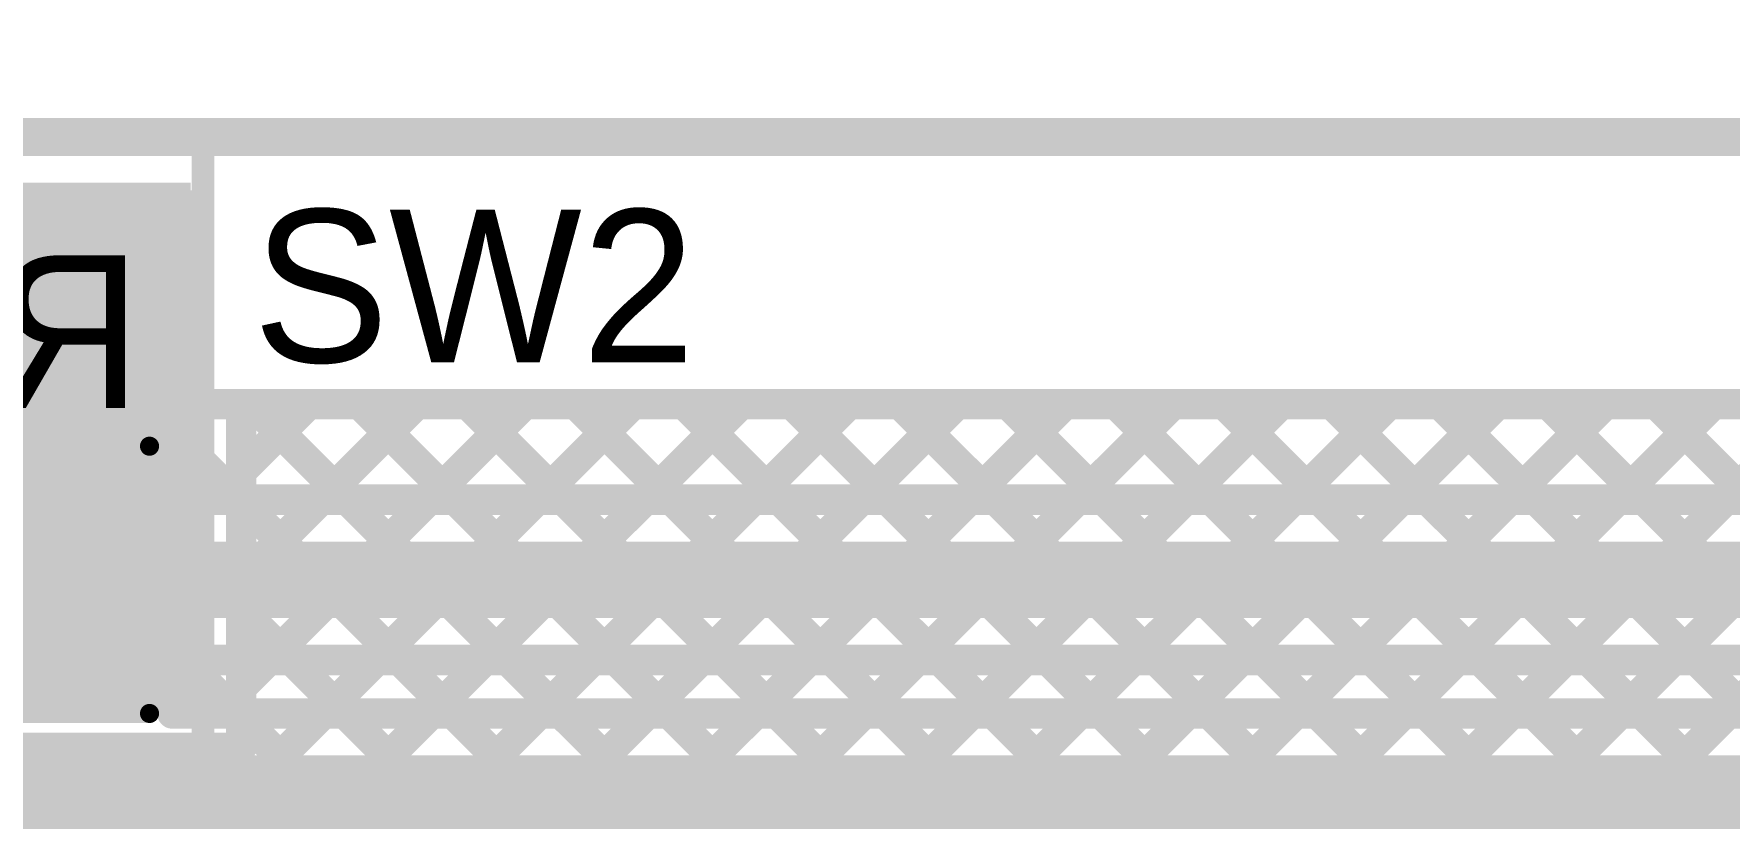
# Model space of a CAD drawing. Header units: millimetres. Extents: x 3.06 to 5.82, y 1.29 to 3.84.
# Drawn here: x 4.2347 to 4.6785, y 3.6326 to 3.838 of the extents above; entities that cross this region are included whole.
import ezdxf

# ---------------------------------------------------------------- set-up
doc = ezdxf.new("R2010")
doc.units = ezdxf.units.MM
doc.header["$MEASUREMENT"] = 0
for name, color, linetype in [('BottomLayer', 5, 'Continuous'), ('BottomOverlay', 54, 'Continuous'), ('BottomPaste', 16, 'Continuous'), ('BottomSolder', 6, 'Continuous'), ('Mechanical13', 56, 'Continuous'), ('TopLayer', 1, 'Continuous'), ('TopOverlay', 2, 'Continuous'), ('TopPaste', 8, 'Continuous'), ('TopSolder', 216, 'Continuous')]:
    doc.layers.add(name, color=color, linetype=linetype)

# ---------------------------------------------------------------- blocks, each defined once
blk = doc.blocks.new('KSS221GLFS_5')
at = {"layer": 'TopLayer'}
for points in [[(-0.14076, -0.065), (-0.07383, -0.065), (-0.14076, 0.065), (-0.07383, 0.065)], [(0.07383, -0.065), (0.14076, -0.065), (0.07383, 0.065), (0.14076, 0.065)]]:
    blk.add_solid(points, dxfattribs=at)
at = {"layer": 'TopOverlay', "const_width": 0.006}
for points in [[(-0.148, 0.08), (-0.148, -0.079)], [(0.148, 0.08), (-0.148, 0.08)], [(0.148, 0.08), (0.148, -0.08)], [(-0.05, -0.079), (-0.148, -0.079)], [(-0.05, -0.079), (-0.05, -0.105)], [(0.148, -0.08), (0.05, -0.08)], [(0.05, -0.08), (0.05, -0.105)], [(0.05, -0.105), (-0.05, -0.105)]]:
    blk.add_lwpolyline(points, dxfattribs=at)
at = {"layer": 'TopOverlay', "const_width": 0.003}
for points in [[(-0.1495, 0.08, 1), (-0.1465, 0.08, 1)], [(-0.1495, 0.08, 1), (-0.1465, 0.08, 1)], [(0.1465, 0.08, 1), (0.1495, 0.08, 1)], [(0.1465, 0.08, 1), (0.1495, 0.08, 1)], [(-0.1495, -0.079, 1), (-0.1465, -0.079, 1)], [(-0.1495, -0.079, 1), (-0.1465, -0.079, 1)], [(-0.0515, -0.079, 1), (-0.0485, -0.079, 1)], [(-0.0515, -0.079, 1), (-0.0485, -0.079, 1)], [(0.0485, -0.08, 1), (0.0515, -0.08, 1)], [(0.0485, -0.08, 1), (0.0515, -0.08, 1)], [(0.1465, -0.08, 1), (0.1495, -0.08, 1)], [(0.1465, -0.08, 1), (0.1495, -0.08, 1)], [(-0.0515, -0.105, 1), (-0.0485, -0.105, 1)], [(-0.0515, -0.105, 1), (-0.0485, -0.105, 1)], [(0.0485, -0.105, 1), (0.0515, -0.105, 1)], [(0.0485, -0.105, 1), (0.0515, -0.105, 1)]]:
    blk.add_lwpolyline(points, format="xyb", close=True, dxfattribs=at)
at = {"layer": 'TopPaste'}
for points in [[(-0.14076, -0.065), (-0.07383, -0.065), (-0.14076, 0.065), (-0.07383, 0.065)], [(0.07383, -0.065), (0.14076, -0.065), (0.07383, 0.065), (0.14076, 0.065)]]:
    blk.add_solid(points, dxfattribs=at)
at = {"layer": 'TopSolder'}
for points in [[(-0.14476, -0.069), (-0.06983, -0.069), (-0.14476, 0.069), (-0.06983, 0.069)], [(0.06983, -0.069), (0.14476, -0.069), (0.06983, 0.069), (0.14476, 0.069)]]:
    blk.add_solid(points, dxfattribs=at)
blk = doc.blocks.new('RES0805_B_44')
at = {"layer": 'BottomLayer'}
for points in [[(-0.06, -0.025), (-0.02, -0.025), (-0.06, 0.025), (-0.02, 0.025)], [(0.02, -0.025), (0.06, -0.025), (0.02, 0.025), (0.06, 0.025)]]:
    blk.add_solid(points, dxfattribs=at)
at = {"layer": 'BottomOverlay', "const_width": 0.005}
for points in [[(-0.065, -0.035), (-0.065, 0.035)], [(-0.065, 0.035), (0.065, 0.035)], [(0.065, -0.035), (0.065, 0.035)], [(-0.065, -0.035), (0.065, -0.035)]]:
    blk.add_lwpolyline(points, dxfattribs=at)
at = {"layer": 'BottomOverlay', "const_width": 0.0025}
for points in [[(-0.06625, 0.035, 1), (-0.06375, 0.035, 1)], [(-0.06625, 0.035, 1), (-0.06375, 0.035, 1)], [(0.06375, 0.035, 1), (0.06625, 0.035, 1)], [(0.06375, 0.035, 1), (0.06625, 0.035, 1)], [(-0.06625, -0.035, 1), (-0.06375, -0.035, 1)], [(-0.06625, -0.035, 1), (-0.06375, -0.035, 1)], [(0.06375, -0.035, 1), (0.06625, -0.035, 1)], [(0.06375, -0.035, 1), (0.06625, -0.035, 1)]]:
    blk.add_lwpolyline(points, format="xyb", close=True, dxfattribs=at)
at = {"layer": 'BottomPaste'}
for points in [[(-0.06, -0.025), (-0.02, -0.025), (-0.06, 0.025), (-0.02, 0.025)], [(0.02, -0.025), (0.06, -0.025), (0.02, 0.025), (0.06, 0.025)]]:
    blk.add_solid(points, dxfattribs=at)
at = {"layer": 'BottomSolder'}
for points in [[(-0.064, -0.029), (-0.016, -0.029), (-0.064, 0.029), (-0.016, 0.029)], [(0.016, -0.029), (0.064, -0.029), (0.016, 0.029), (0.064, 0.029)]]:
    blk.add_solid(points, dxfattribs=at)

msp = doc.modelspace()

# ---------------------------------------------------------------- linework, layer by layer
at = {"layer": 'BottomLayer'}
for points, const_width in [([(4.204, 3.741), (4.702, 3.741)], 0.008), ([(4.23517, 3.741), (4.24517, 3.731)], 0.008), ([(4.24012, 3.731), (4.25012, 3.741)], 0.008), ([(4.26345, 3.741), (4.28845, 3.716)], 0.008), ([(4.2684, 3.731), (4.2784, 3.741)], 0.008), ([(4.28168, 3.716), (4.30668, 3.741)], 0.008), ([(4.29173, 3.741), (4.31673, 3.716)], 0.008), ([(4.30997, 3.716), (4.33497, 3.741)], 0.008), ([(4.32002, 3.741), (4.34502, 3.716)], 0.008), ([(4.33825, 3.716), (4.36325, 3.741)], 0.008), ([(4.3483, 3.741), (4.3733, 3.716)], 0.008), ([(4.36654, 3.716), (4.39154, 3.741)], 0.008), ([(4.37659, 3.741), (4.40159, 3.716)], 0.008), ([(4.39482, 3.716), (4.41982, 3.741)], 0.008), ([(4.40487, 3.741), (4.42987, 3.716)], 0.008), ([(4.42311, 3.716), (4.44811, 3.741)], 0.008), ([(4.43316, 3.741), (4.45816, 3.716)], 0.008), ([(4.45139, 3.716), (4.47639, 3.741)], 0.008), ([(4.46144, 3.741), (4.48644, 3.716)], 0.008), ([(4.47967, 3.716), (4.50467, 3.741)], 0.008), ([(4.48972, 3.741), (4.51472, 3.716)], 0.008), ([(4.50796, 3.716), (4.53296, 3.741)], 0.008), ([(4.51801, 3.741), (4.54301, 3.716)], 0.008), ([(4.53624, 3.716), (4.56124, 3.741)], 0.008), ([(4.54629, 3.741), (4.57129, 3.716)], 0.008), ([(4.56453, 3.716), (4.58953, 3.741)], 0.008), ([(4.57458, 3.741), (4.59958, 3.716)], 0.008), ([(4.59281, 3.716), (4.61781, 3.741)], 0.008), ([(4.60286, 3.741), (4.62786, 3.716)], 0.008), ([(4.6211, 3.716), (4.6461, 3.741)], 0.008), ([(4.63115, 3.741), (4.65615, 3.716)], 0.008), ([(4.64938, 3.716), (4.67438, 3.741)], 0.008), ([(4.65943, 3.741), (4.68443, 3.716)], 0.008), ([(4.67766, 3.716), (4.702, 3.74034)], 0.008), ([(4.209, 3.731), (4.271, 3.731)], 0.008), ([(4.271, 3.716), (4.271, 3.731)], 0.008), ([(4.271, 3.716), (4.702, 3.716)], 0.008), ([(4.24, 3.695), (4.74834, 3.695)], 0.02), ([(4.271, 3.674), (4.702, 3.674)], 0.008), ([(4.271, 3.66), (4.271, 3.674)], 0.008), ([(4.27388, 3.674), (4.28788, 3.66)], 0.008), ([(4.28225, 3.66), (4.29625, 3.674)], 0.008), ([(4.30217, 3.674), (4.31617, 3.66)], 0.008), ([(4.31054, 3.66), (4.32454, 3.674)], 0.008), ([(4.33045, 3.674), (4.34445, 3.66)], 0.008), ([(4.33882, 3.66), (4.35282, 3.674)], 0.008), ([(4.35873, 3.674), (4.37273, 3.66)], 0.008), ([(4.36711, 3.66), (4.38111, 3.674)], 0.008), ([(4.38702, 3.674), (4.40102, 3.66)], 0.008), ([(4.39539, 3.66), (4.40939, 3.674)], 0.008), ([(4.4153, 3.674), (4.4293, 3.66)], 0.008), ([(4.42367, 3.66), (4.43767, 3.674)], 0.008), ([(4.44359, 3.674), (4.45759, 3.66)], 0.008), ([(4.45196, 3.66), (4.46596, 3.674)], 0.008), ([(4.47187, 3.674), (4.48587, 3.66)], 0.008), ([(4.48024, 3.66), (4.49424, 3.674)], 0.008), ([(4.50016, 3.674), (4.51416, 3.66)], 0.008), ([(4.50853, 3.66), (4.52253, 3.674)], 0.008), ([(4.52844, 3.674), (4.54244, 3.66)], 0.008), ([(4.53681, 3.66), (4.55081, 3.674)], 0.008), ([(4.55672, 3.674), (4.57072, 3.66)], 0.008), ([(4.5651, 3.66), (4.5791, 3.674)], 0.008), ([(4.58501, 3.674), (4.59901, 3.66)], 0.008), ([(4.59338, 3.66), (4.60738, 3.674)], 0.008), ([(4.61329, 3.674), (4.62729, 3.66)], 0.008), ([(4.62166, 3.66), (4.63566, 3.674)], 0.008), ([(4.64158, 3.674), (4.65558, 3.66)], 0.008), ([(4.64995, 3.66), (4.66395, 3.674)], 0.008), ([(4.66986, 3.674), (4.68386, 3.66)], 0.008), ([(4.67823, 3.66), (4.69223, 3.674)], 0.008), ([(4.271, 3.66), (4.702, 3.66)], 0.008), ([(4.161, 3.639), (4.712, 3.639)], 0.02)]:
    msp.add_lwpolyline(points, dxfattribs=dict(at, const_width=const_width))
for points, const_width in [([(4.23317, 3.741, 1), (4.23717, 3.741, 1)], 0.004), ([(4.24812, 3.741, 1), (4.25212, 3.741, 1)], 0.004), ([(4.26145, 3.741, 1), (4.26545, 3.741, 1)], 0.004), ([(4.2764, 3.741, 1), (4.2804, 3.741, 1)], 0.004), ([(4.28973, 3.741, 1), (4.29373, 3.741, 1)], 0.004), ([(4.30468, 3.741, 1), (4.30868, 3.741, 1)], 0.004), ([(4.31802, 3.741, 1), (4.32202, 3.741, 1)], 0.004), ([(4.33297, 3.741, 1), (4.33697, 3.741, 1)], 0.004), ([(4.3463, 3.741, 1), (4.3503, 3.741, 1)], 0.004), ([(4.36125, 3.741, 1), (4.36525, 3.741, 1)], 0.004), ([(4.37459, 3.741, 1), (4.37859, 3.741, 1)], 0.004), ([(4.38954, 3.741, 1), (4.39354, 3.741, 1)], 0.004), ([(4.40287, 3.741, 1), (4.40687, 3.741, 1)], 0.004), ([(4.41782, 3.741, 1), (4.42182, 3.741, 1)], 0.004), ([(4.43116, 3.741, 1), (4.43516, 3.741, 1)], 0.004), ([(4.44611, 3.741, 1), (4.45011, 3.741, 1)], 0.004), ([(4.45944, 3.741, 1), (4.46344, 3.741, 1)], 0.004), ([(4.47439, 3.741, 1), (4.47839, 3.741, 1)], 0.004), ([(4.48772, 3.741, 1), (4.49172, 3.741, 1)], 0.004), ([(4.50267, 3.741, 1), (4.50667, 3.741, 1)], 0.004), ([(4.51601, 3.741, 1), (4.52001, 3.741, 1)], 0.004), ([(4.53096, 3.741, 1), (4.53496, 3.741, 1)], 0.004), ([(4.54429, 3.741, 1), (4.54829, 3.741, 1)], 0.004), ([(4.55924, 3.741, 1), (4.56324, 3.741, 1)], 0.004), ([(4.57258, 3.741, 1), (4.57658, 3.741, 1)], 0.004), ([(4.58753, 3.741, 1), (4.59153, 3.741, 1)], 0.004), ([(4.60086, 3.741, 1), (4.60486, 3.741, 1)], 0.004), ([(4.61581, 3.741, 1), (4.61981, 3.741, 1)], 0.004), ([(4.62915, 3.741, 1), (4.63315, 3.741, 1)], 0.004), ([(4.6441, 3.741, 1), (4.6481, 3.741, 1)], 0.004), ([(4.65743, 3.741, 1), (4.66143, 3.741, 1)], 0.004), ([(4.67238, 3.741, 1), (4.67638, 3.741, 1)], 0.004), ([(4.23812, 3.731, 1), (4.24212, 3.731, 1)], 0.004), ([(4.24317, 3.731, 1), (4.24717, 3.731, 1)], 0.004), ([(4.2664, 3.731, 1), (4.2704, 3.731, 1)], 0.004), ([(4.269, 3.731, 1), (4.273, 3.731, 1)], 0.004), ([(4.269, 3.731, 1), (4.273, 3.731, 1)], 0.004), ([(4.269, 3.716, 1), (4.273, 3.716, 1)], 0.004), ([(4.269, 3.716, 1), (4.273, 3.716, 1)], 0.004), ([(4.27968, 3.716, 1), (4.28368, 3.716, 1)], 0.004), ([(4.28645, 3.716, 1), (4.29045, 3.716, 1)], 0.004), ([(4.30797, 3.716, 1), (4.31197, 3.716, 1)], 0.004), ([(4.31473, 3.716, 1), (4.31873, 3.716, 1)], 0.004), ([(4.33625, 3.716, 1), (4.34025, 3.716, 1)], 0.004), ([(4.34302, 3.716, 1), (4.34702, 3.716, 1)], 0.004), ([(4.36454, 3.716, 1), (4.36854, 3.716, 1)], 0.004), ([(4.3713, 3.716, 1), (4.3753, 3.716, 1)], 0.004), ([(4.39282, 3.716, 1), (4.39682, 3.716, 1)], 0.004), ([(4.39959, 3.716, 1), (4.40359, 3.716, 1)], 0.004), ([(4.42111, 3.716, 1), (4.42511, 3.716, 1)], 0.004), ([(4.42787, 3.716, 1), (4.43187, 3.716, 1)], 0.004), ([(4.44939, 3.716, 1), (4.45339, 3.716, 1)], 0.004), ([(4.45616, 3.716, 1), (4.46016, 3.716, 1)], 0.004), ([(4.47767, 3.716, 1), (4.48167, 3.716, 1)], 0.004), ([(4.48444, 3.716, 1), (4.48844, 3.716, 1)], 0.004), ([(4.50596, 3.716, 1), (4.50996, 3.716, 1)], 0.004), ([(4.51272, 3.716, 1), (4.51672, 3.716, 1)], 0.004), ([(4.53424, 3.716, 1), (4.53824, 3.716, 1)], 0.004), ([(4.54101, 3.716, 1), (4.54501, 3.716, 1)], 0.004), ([(4.56253, 3.716, 1), (4.56653, 3.716, 1)], 0.004), ([(4.56929, 3.716, 1), (4.57329, 3.716, 1)], 0.004), ([(4.59081, 3.716, 1), (4.59481, 3.716, 1)], 0.004), ([(4.59758, 3.716, 1), (4.60158, 3.716, 1)], 0.004), ([(4.6191, 3.716, 1), (4.6231, 3.716, 1)], 0.004), ([(4.62586, 3.716, 1), (4.62986, 3.716, 1)], 0.004), ([(4.64738, 3.716, 1), (4.65138, 3.716, 1)], 0.004), ([(4.65415, 3.716, 1), (4.65815, 3.716, 1)], 0.004), ([(4.67566, 3.716, 1), (4.67966, 3.716, 1)], 0.004), ([(4.235, 3.695, 1), (4.245, 3.695, 1)], 0.01), ([(4.269, 3.674, 1), (4.273, 3.674, 1)], 0.004), ([(4.269, 3.674, 1), (4.273, 3.674, 1)], 0.004), ([(4.27188, 3.674, 1), (4.27588, 3.674, 1)], 0.004), ([(4.29425, 3.674, 1), (4.29825, 3.674, 1)], 0.004), ([(4.30017, 3.674, 1), (4.30417, 3.674, 1)], 0.004), ([(4.32254, 3.674, 1), (4.32654, 3.674, 1)], 0.004), ([(4.32845, 3.674, 1), (4.33245, 3.674, 1)], 0.004), ([(4.35082, 3.674, 1), (4.35482, 3.674, 1)], 0.004), ([(4.35673, 3.674, 1), (4.36073, 3.674, 1)], 0.004), ([(4.37911, 3.674, 1), (4.38311, 3.674, 1)], 0.004), ([(4.38502, 3.674, 1), (4.38902, 3.674, 1)], 0.004), ([(4.40739, 3.674, 1), (4.41139, 3.674, 1)], 0.004), ([(4.4133, 3.674, 1), (4.4173, 3.674, 1)], 0.004), ([(4.43567, 3.674, 1), (4.43967, 3.674, 1)], 0.004), ([(4.44159, 3.674, 1), (4.44559, 3.674, 1)], 0.004), ([(4.46396, 3.674, 1), (4.46796, 3.674, 1)], 0.004), ([(4.46987, 3.674, 1), (4.47387, 3.674, 1)], 0.004), ([(4.49224, 3.674, 1), (4.49624, 3.674, 1)], 0.004), ([(4.49816, 3.674, 1), (4.50216, 3.674, 1)], 0.004), ([(4.52053, 3.674, 1), (4.52453, 3.674, 1)], 0.004), ([(4.52644, 3.674, 1), (4.53044, 3.674, 1)], 0.004), ([(4.54881, 3.674, 1), (4.55281, 3.674, 1)], 0.004), ([(4.55472, 3.674, 1), (4.55872, 3.674, 1)], 0.004), ([(4.5771, 3.674, 1), (4.5811, 3.674, 1)], 0.004), ([(4.58301, 3.674, 1), (4.58701, 3.674, 1)], 0.004), ([(4.60538, 3.674, 1), (4.60938, 3.674, 1)], 0.004), ([(4.61129, 3.674, 1), (4.61529, 3.674, 1)], 0.004), ([(4.63366, 3.674, 1), (4.63766, 3.674, 1)], 0.004), ([(4.63958, 3.674, 1), (4.64358, 3.674, 1)], 0.004), ([(4.66195, 3.674, 1), (4.66595, 3.674, 1)], 0.004), ([(4.66786, 3.674, 1), (4.67186, 3.674, 1)], 0.004), ([(4.269, 3.66, 1), (4.273, 3.66, 1)], 0.004), ([(4.269, 3.66, 1), (4.273, 3.66, 1)], 0.004), ([(4.28025, 3.66, 1), (4.28425, 3.66, 1)], 0.004), ([(4.28588, 3.66, 1), (4.28988, 3.66, 1)], 0.004), ([(4.30854, 3.66, 1), (4.31254, 3.66, 1)], 0.004), ([(4.31417, 3.66, 1), (4.31817, 3.66, 1)], 0.004), ([(4.33682, 3.66, 1), (4.34082, 3.66, 1)], 0.004), ([(4.34245, 3.66, 1), (4.34645, 3.66, 1)], 0.004), ([(4.36511, 3.66, 1), (4.36911, 3.66, 1)], 0.004), ([(4.37073, 3.66, 1), (4.37473, 3.66, 1)], 0.004), ([(4.39339, 3.66, 1), (4.39739, 3.66, 1)], 0.004), ([(4.39902, 3.66, 1), (4.40302, 3.66, 1)], 0.004), ([(4.42167, 3.66, 1), (4.42567, 3.66, 1)], 0.004), ([(4.4273, 3.66, 1), (4.4313, 3.66, 1)], 0.004), ([(4.44996, 3.66, 1), (4.45396, 3.66, 1)], 0.004), ([(4.45559, 3.66, 1), (4.45959, 3.66, 1)], 0.004), ([(4.47824, 3.66, 1), (4.48224, 3.66, 1)], 0.004), ([(4.48387, 3.66, 1), (4.48787, 3.66, 1)], 0.004), ([(4.50653, 3.66, 1), (4.51053, 3.66, 1)], 0.004), ([(4.51216, 3.66, 1), (4.51616, 3.66, 1)], 0.004), ([(4.53481, 3.66, 1), (4.53881, 3.66, 1)], 0.004), ([(4.54044, 3.66, 1), (4.54444, 3.66, 1)], 0.004), ([(4.5631, 3.66, 1), (4.5671, 3.66, 1)], 0.004), ([(4.56872, 3.66, 1), (4.57272, 3.66, 1)], 0.004), ([(4.59138, 3.66, 1), (4.59538, 3.66, 1)], 0.004), ([(4.59701, 3.66, 1), (4.60101, 3.66, 1)], 0.004), ([(4.61966, 3.66, 1), (4.62366, 3.66, 1)], 0.004), ([(4.62529, 3.66, 1), (4.62929, 3.66, 1)], 0.004), ([(4.64795, 3.66, 1), (4.65195, 3.66, 1)], 0.004), ([(4.65358, 3.66, 1), (4.65758, 3.66, 1)], 0.004), ([(4.67623, 3.66, 1), (4.68023, 3.66, 1)], 0.004)]:
    msp.add_lwpolyline(points, format="xyb", close=True, dxfattribs=dict(at, const_width=const_width))
at = {"layer": 'Mechanical13', "const_width": 0.01}
for points in [[(3.693, 3.811), (4.392, 3.811)], [(4.392, 3.811), (4.856, 3.811)]]:
    msp.add_lwpolyline(points, dxfattribs=at)
at = {"layer": 'Mechanical13', "const_width": 0.005}
msp.add_lwpolyline([(4.3895, 3.811, 1), (4.3945, 3.811, 1)], format="xyb", close=True, dxfattribs=at)
msp.add_lwpolyline([(4.3895, 3.811, 1), (4.3945, 3.811, 1)], format="xyb", close=True, dxfattribs=at)
at = {"layer": 'TopLayer', "const_width": 0.008}
for points in [[(4.22654, 3.576), (4.39154, 3.741)], [(4.25482, 3.576), (4.41982, 3.741)], [(4.28311, 3.576), (4.44811, 3.741)], [(4.289, 3.741), (4.702, 3.741)], [(4.289, 3.66675), (4.36325, 3.741)], [(4.289, 3.69503), (4.33497, 3.741)], [(4.289, 3.651), (4.289, 3.741)], [(4.289, 3.72332), (4.30668, 3.741)], [(4.29173, 3.741), (4.80173, 3.231)], [(4.296, 3.36262), (4.67438, 3.741)], [(4.296, 3.3909), (4.6461, 3.741)], [(4.296, 3.50404), (4.53296, 3.741)], [(4.296, 3.47576), (4.56124, 3.741)], [(4.296, 3.53233), (4.50467, 3.741)], [(4.296, 3.41919), (4.61781, 3.741)], [(4.296, 3.44747), (4.58953, 3.741)], [(4.296, 3.56061), (4.47639, 3.741)], [(4.296, 3.33434), (4.702, 3.74034)], [(4.32002, 3.741), (4.82534, 3.23568)], [(4.3483, 3.741), (4.82534, 3.26396)], [(4.37659, 3.741), (4.67, 3.44759)], [(4.40487, 3.741), (4.67, 3.47587)], [(4.43316, 3.741), (4.68916, 3.485)], [(4.46144, 3.741), (4.702, 3.50044)], [(4.48972, 3.741), (4.702, 3.52872)], [(4.51801, 3.741), (4.702, 3.55701)], [(4.54629, 3.741), (4.702, 3.58529)], [(4.57458, 3.741), (4.702, 3.61358)], [(4.60286, 3.741), (4.702, 3.64186)], [(4.63115, 3.741), (4.702, 3.67015)], [(4.65943, 3.741), (4.702, 3.69843)], [(4.289, 3.71545), (4.77345, 3.231)], [(4.296, 3.30605), (4.702, 3.71205)], [(4.289, 3.68717), (4.74517, 3.231)], [(4.296, 3.27777), (4.702, 3.68377)], [(4.289, 3.65888), (4.71688, 3.231)], [(4.296, 3.24948), (4.702, 3.65548)], [(4.061, 3.651), (4.289, 3.651)], [(4.16997, 3.576), (4.24497, 3.651)], [(4.19825, 3.576), (4.27325, 3.651)], [(4.21203, 3.651), (4.28703, 3.576)], [(4.24031, 3.651), (4.66031, 3.231)], [(4.2686, 3.651), (4.6886, 3.231)]]:
    msp.add_lwpolyline(points, dxfattribs=at)
at = {"layer": 'TopLayer', "const_width": 0.004}
for points in [[(4.287, 3.741, 1), (4.291, 3.741, 1)], [(4.287, 3.741, 1), (4.291, 3.741, 1)], [(4.28973, 3.741, 1), (4.29373, 3.741, 1)], [(4.30468, 3.741, 1), (4.30868, 3.741, 1)], [(4.31802, 3.741, 1), (4.32202, 3.741, 1)], [(4.33297, 3.741, 1), (4.33697, 3.741, 1)], [(4.3463, 3.741, 1), (4.3503, 3.741, 1)], [(4.36125, 3.741, 1), (4.36525, 3.741, 1)], [(4.37459, 3.741, 1), (4.37859, 3.741, 1)], [(4.38954, 3.741, 1), (4.39354, 3.741, 1)], [(4.40287, 3.741, 1), (4.40687, 3.741, 1)], [(4.41782, 3.741, 1), (4.42182, 3.741, 1)], [(4.43116, 3.741, 1), (4.43516, 3.741, 1)], [(4.44611, 3.741, 1), (4.45011, 3.741, 1)], [(4.45944, 3.741, 1), (4.46344, 3.741, 1)], [(4.47439, 3.741, 1), (4.47839, 3.741, 1)], [(4.48772, 3.741, 1), (4.49172, 3.741, 1)], [(4.50267, 3.741, 1), (4.50667, 3.741, 1)], [(4.51601, 3.741, 1), (4.52001, 3.741, 1)], [(4.53096, 3.741, 1), (4.53496, 3.741, 1)], [(4.54429, 3.741, 1), (4.54829, 3.741, 1)], [(4.55924, 3.741, 1), (4.56324, 3.741, 1)], [(4.57258, 3.741, 1), (4.57658, 3.741, 1)], [(4.58753, 3.741, 1), (4.59153, 3.741, 1)], [(4.60086, 3.741, 1), (4.60486, 3.741, 1)], [(4.61581, 3.741, 1), (4.61981, 3.741, 1)], [(4.62915, 3.741, 1), (4.63315, 3.741, 1)], [(4.6441, 3.741, 1), (4.6481, 3.741, 1)], [(4.65743, 3.741, 1), (4.66143, 3.741, 1)], [(4.67238, 3.741, 1), (4.67638, 3.741, 1)], [(4.287, 3.72332, 1), (4.291, 3.72332, 1)], [(4.287, 3.71545, 1), (4.291, 3.71545, 1)], [(4.287, 3.69503, 1), (4.291, 3.69503, 1)], [(4.287, 3.68717, 1), (4.291, 3.68717, 1)], [(4.287, 3.66675, 1), (4.291, 3.66675, 1)], [(4.287, 3.65888, 1), (4.291, 3.65888, 1)], [(4.23831, 3.651, 1), (4.24231, 3.651, 1)], [(4.24297, 3.651, 1), (4.24697, 3.651, 1)], [(4.2666, 3.651, 1), (4.2706, 3.651, 1)], [(4.27125, 3.651, 1), (4.27525, 3.651, 1)], [(4.287, 3.651, 1), (4.291, 3.651, 1)], [(4.287, 3.651, 1), (4.291, 3.651, 1)]]:
    msp.add_lwpolyline(points, format="xyb", close=True, dxfattribs=at)
at = {"layer": 'TopLayer'}
for points in [[(4.072, 3.662), (4.278, 3.662), (4.072, 3.797), (4.278, 3.797)], [(3.619, 3.575), (4.498, 3.575), (3.619, 3.647), (4.498, 3.647)]]:
    msp.add_solid(points, dxfattribs=at)

# ---------------------------------------------------------------- block references
for name, p, rotation in [('KSS221GLFS_5', (4.131, 3.73), 180), ('RES0805_B_44', (4.2, 3.695), 360)]:
    msp.add_blockref(name, p, dxfattribs=dict(rotation=rotation))

# ---------------------------------------------------------------- texts
at = {"layer": 'BottomOverlay', "text_generation_flag": 2}
msp.add_text('R24', height=0.04, dxfattribs=at).set_placement((4.263, 3.74))
at = {"layer": 'TopOverlay'}
msp.add_text('SW2', height=0.04, dxfattribs=at).set_placement((4.292, 3.752))

doc.saveas('drawing.dxf')
